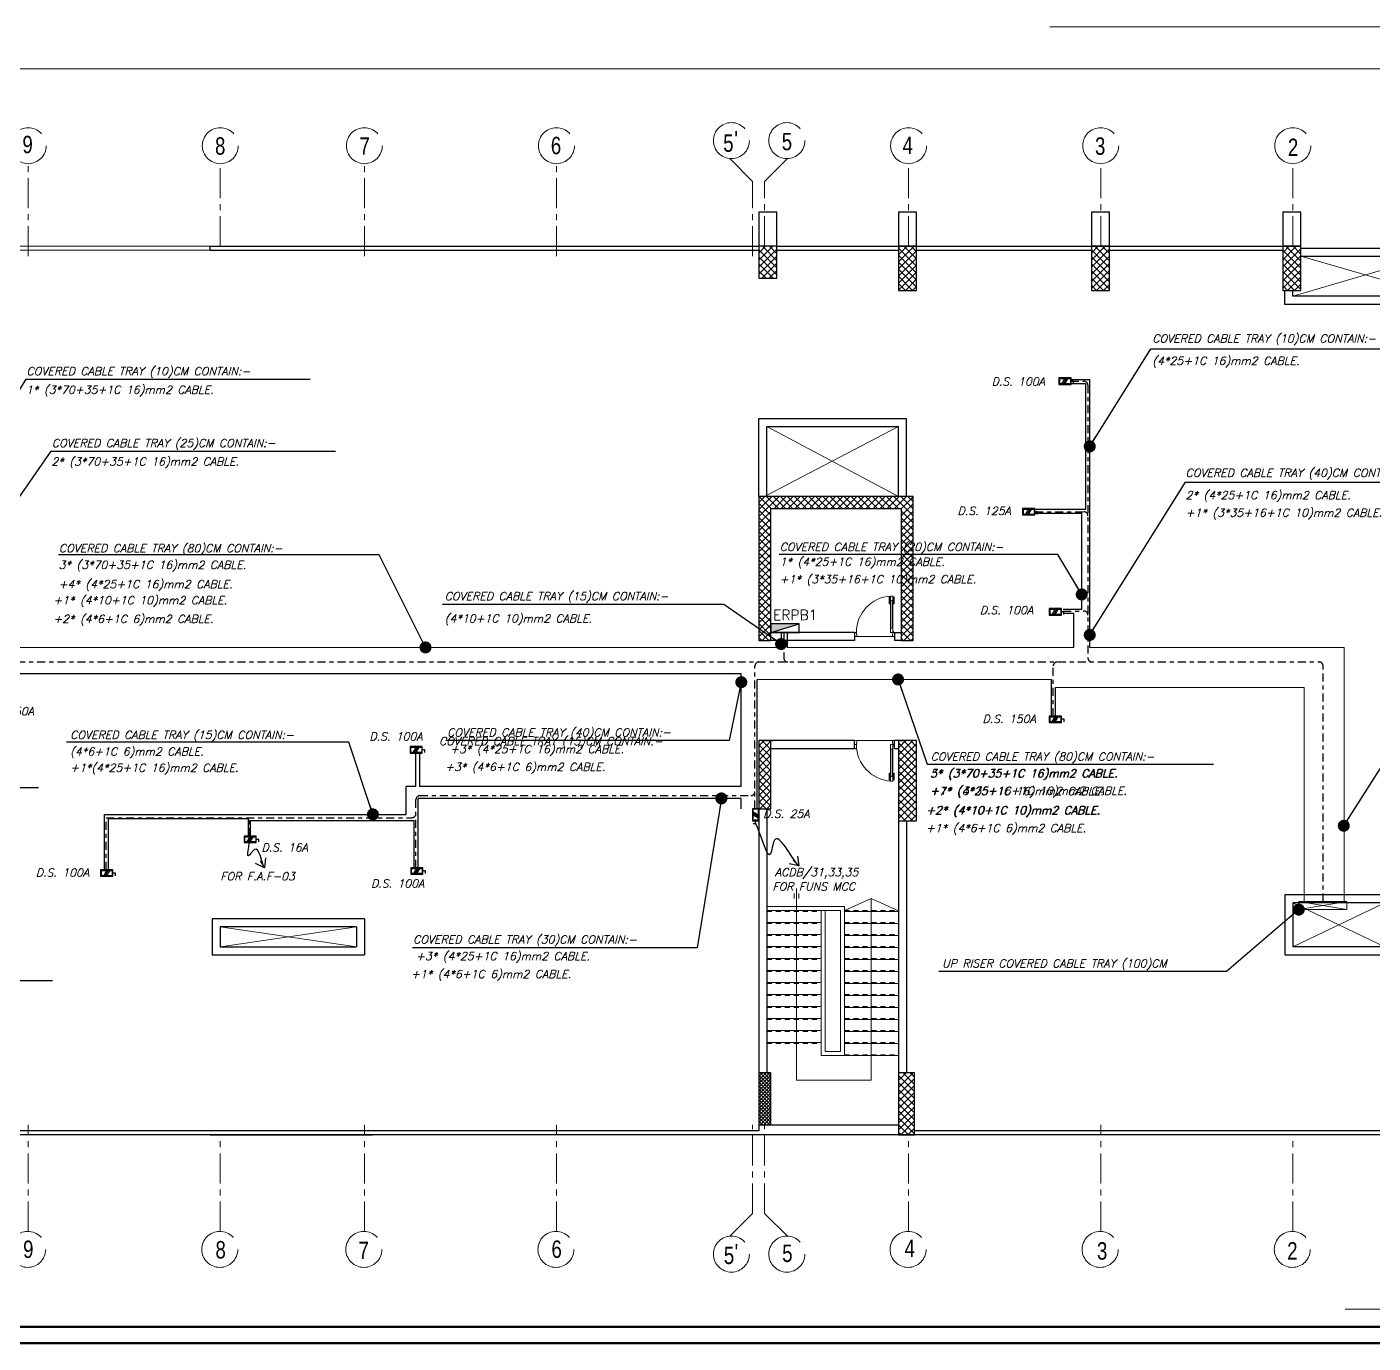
# Model space of a CAD drawing. Extents: x 700 to 801, y 485 to 770.
# Drawn here: x 733.35 to 766.99, y 485 to 517.88 of the extents above; entities that cross this region are included whole.
import ezdxf

# ---------------------------------------------------------------- set-up
doc = ezdxf.new("R2010")
doc.units = 0
doc.header["$MEASUREMENT"] = 0
for name, pattern in [('CENTERX2', [4, 2.5, -0.5, 0.5, -0.5]), ('DASHDOT', [1, 0.5, -0.25, 0, -0.25]), ('DASHED2', [0.375, 0.25, -0.125]), ('HIDDEN2', [0.1875, 0.125, -0.0625])]:
    doc.linetypes.add(name, pattern=pattern)
doc.layers.get('0').update_dxf_attribs({"color": 252, "linetype": 'CONTINUOUS', "lineweight": 30})
for name, color, linetype in [('-CABLE', 6, 'DASHDOT'), ('-ST', 1, 'CONTINUOUS'), ('E-SOCKETS', 6, 'CONTINUOUS'), ('E-WIRING', 3, 'CONTINUOUS'), ('ELE', 2, 'CONTINUOUS'), ('TEXT-ELC', 3, 'CONTINUOUS'), ('WIRING', 4, 'CONTINUOUS')]:
    doc.layers.add(name, color=color, linetype=linetype)
for name, color, linetype, lineweight in [('axis', 252, 'CENTERX2', 5), ('Column', 252, 'CONTINUOUS', 25), ('DOOR', 252, 'CONTINUOUS', 9), ('Elevation', 252, 'CONTINUOUS', 18), ('hatch', 252, 'CONTINUOUS', 9), ('PLAN-ELEV', 252, 'CONTINUOUS', 5), ('PLAN-HAND', 252, 'CONTINUOUS', 5), ('PLAN-STAIR', 252, 'CONTINUOUS', 9), ('PLAN-STAIR-HIDDEN', 252, 'HIDDEN2', 5), ('Plane Note', 60, 'CONTINUOUS', 13), ('txt in circle', 252, 'CONTINUOUS', 13), ('UG-BORDER', 20, 'CONTINUOUS', 80), ('UG-Khartosha', 252, 'CONTINUOUS', 20), ('Wall', 252, 'CONTINUOUS', 30), ('WIRRING', 3, 'CONTINUOUS', 5)]:
    doc.layers.add(name, color=color, linetype=linetype, lineweight=lineweight)
doc.styles.add('ARIAL', font='arial.ttf')
doc.styles.add('E80', font='romanc.shx')
doc.styles.add('ROMANS', font='italic8.shx')
doc.styles.add('SOSA2', font='SOSA.shx', dxfattribs={"width": 0.8})
doc.dimstyles.new('DIM-100-IN', dxfattribs={"dimtxt": 0.22, "dimasz": 0.1, "dimexe": 0.15, "dimexo": 0.15, "dimgap": 0, "dimtad": 0, "dimrnd": 0.05, "dimzin": 1, "dimdsep": 46, "dimtxsty": 'ARIAL', "dimblk": 'DOT', "dimcen": 0.2, "dimclrd": 256, "dimclre": 256, "dimclrt": 23, "dimadec": 0, "dimazin": 0, "dimtfac": 1, "dimtmove": 2, "dimatfit": 2, "dimldrblk": 'OPEN90', "dimfxl": 0.15, "dimfxlon": 1, "dimtolj": 1, "dimtzin": 0, "dimlwe": -1, "dimarcsym": 0})
doc.dimstyles.get("Standard").update_dxf_attribs({"dimtxt": 0.12, "dimasz": 0.05, "dimexe": 0.18, "dimexo": 0.0625, "dimgap": 0.09, "dimtad": 0, "dimtih": 1, "dimtoh": 1, "dimzin": 0, "dimdsep": 46, "dimtxsty": 'Standard', "dimblk": 'DOT', "dimcen": 0.09, "dimadec": 0, "dimazin": 0, "dimtfac": 1, "dimtofl": 0, "dimtmove": 0, "dimatfit": 3, "dimldrblk": 'DOT', "dimfxl": 1, "dimtolj": 1, "dimtzin": 0, "dimarcsym": 0})
pattern_1 = [(45, (816.71311, 82.91881), (-0.088388348, 0.088388348), []), (135, (816.71311, 82.91881), (-0.088388348, -0.088388348), [])]
pattern_2 = [(45, (-539.1396, -537.42501), (-0.088388348, 0.088388348), []), (135, (-539.1396, -537.42501), (-0.088388348, -0.088388348), [])]

# ---------------------------------------------------------------- blocks, each defined once
blk = doc.blocks.new('d3')
at = {"layer": 'DOOR'}
for p, q in [((45.662, -61.505), (45.662, -60.806)), ((45.667, -60.806), (45.667, -61.505)), ((45.714, -60.806), (45.714, -61.505)), ((45.719, -61.505), (45.719, -60.806)), ((45.674, -61.711), (46.563, -61.711))]:
    blk.add_line(p, q, dxfattribs=at)
for points in [[(45.634, -60.895), (45.626, -60.895), (45.626, -60.722), (45.634, -60.722)], [(45.646, -60.74), (45.64, -60.74), (45.64, -60.76), (45.646, -60.76)], [(45.667, -60.8), (45.667, -60.811), (45.714, -60.811), (45.714, -60.8), (45.718, -60.8), (45.718, -60.7), (45.718, -60.7), (45.663, -60.7), (45.663, -60.8)], [(45.735, -60.74), (45.741, -60.74), (45.741, -60.76), (45.735, -60.76)], [(45.747, -60.895), (45.755, -60.895), (45.755, -60.722), (45.747, -60.722)], [(45.667, -61.511), (45.667, -61.5), (45.714, -61.5), (45.714, -61.511), (45.718, -61.511), (45.718, -61.611), (45.718, -61.611), (45.663, -61.611), (45.663, -61.511)], [(45.618, -61.711), (45.618, -61.611), (45.663, -61.611), (45.663, -61.649), (45.674, -61.649), (45.674, -61.711)], [(46.618, -61.711), (46.618, -61.611), (46.574, -61.611), (46.574, -61.649), (46.563, -61.649), (46.563, -61.711)]]:
    blk.add_lwpolyline(points, close=True, dxfattribs=at)
for points in [[(45.634, -60.74, -1), (45.64, -60.74), (45.64, -60.74), (45.64, -60.76), (45.64, -60.76, -1), (45.634, -60.76), (45.634, -60.76)], [(45.667, -60.81), (45.667, -60.81, -1), (45.667, -60.801)], [(45.714, -60.81), (45.714, -60.81, 1), (45.714, -60.801)], [(45.747, -60.74, 1), (45.741, -60.74), (45.741, -60.74), (45.741, -60.76), (45.741, -60.76, 1), (45.747, -60.76), (45.747, -60.76)], [(45.667, -61.5), (45.667, -61.5, 1), (45.667, -61.51)], [(45.714, -61.5), (45.714, -61.5, -1), (45.714, -61.51)]]:
    blk.add_lwpolyline(points, format="xyb", close=True, dxfattribs=at)
for points in [[(45.652, -60.767), (45.646, -60.767), (45.646, -60.733), (45.652, -60.733)], [(45.663, -60.778), (45.652, -60.778), (45.652, -60.722), (45.663, -60.722)], [(45.718, -60.778), (45.729, -60.778), (45.729, -60.722), (45.718, -60.722)], [(45.729, -60.767), (45.735, -60.767), (45.735, -60.733), (45.729, -60.733)]]:
    blk.add_lwpolyline(points, dxfattribs=at)
blk.add_circle((45.652, -61.6), 0.0111, dxfattribs=at)
blk.add_arc((45.661, -61.611), 0.913, 360, 86.3977, dxfattribs=at)
blk = doc.blocks.new('Roof Plan')
at = {"layer": 'hatch'}
h = blk.add_hatch(dxfattribs=at)
h.set_pattern_fill('ANSI37', color=0, style=0)
h.set_pattern_definition(pattern_2)
h.paths.add_polyline_path([(-16.94, -0.55), (-16.49, -0.55), (-16.49, 0.25), (-16.94, 0.25)])
h = blk.add_hatch(dxfattribs=at)
h.set_pattern_fill('ANSI37', color=0, style=0)
h.set_pattern_definition(pattern_2)
h.paths.add_polyline_path([(-13.45, -0.85), (-13, -0.85), (-13, 0.25), (-13.45, 0.25)])
h = blk.add_hatch(dxfattribs=at)
h.set_pattern_fill('ANSI37', color=0, style=0)
h.set_pattern_definition(pattern_2)
h.paths.add_polyline_path([(-8.633, -0.85), (-8.183, -0.85), (-8.183, 0.25), (-8.633, 0.25)])
h = blk.add_hatch(dxfattribs=at)
h.set_pattern_fill('ANSI37', color=0, style=0)
h.set_pattern_definition(pattern_2)
h.paths.add_polyline_path([(-3.85, -0.85), (-3.4, -0.85), (-3.4, 0.25), (-3.85, 0.25)])
h = blk.add_hatch(dxfattribs=at)
h.set_pattern_fill('ANSI37', color=0, style=0)
h.set_pattern_definition([(45, (937.69108, 81.81881), (-0.088388348, 0.088388348), []), (135, (937.69108, 81.81881), (-0.088388348, -0.088388348), [])])
h.paths.add_polyline_path([(-16.94, -9.6), (-16.64, -9.6), (-16.64, -6.3), (-13.39, -6.3), (-13.39, -9.599), (-13.09, -9.599), (-13.09, -6), (-16.94, -6)])
h = blk.add_hatch(dxfattribs=at)
h.set_pattern_fill('ANSI37', color=0, style=0)
h.set_pattern_definition(pattern_1)
h.paths.add_polyline_path([(-16.94, -13.8), (-16.64, -13.8), (-16.64, -12.1), (-16.94, -12.1)])
h = blk.add_hatch(dxfattribs=at)
h.set_pattern_fill('ANSI37', color=0, style=0)
h.set_pattern_definition(pattern_1)
h.paths.add_polyline_path([(-13.45, -14.1), (-13, -14.1), (-13, -12.1), (-13.45, -12.1)])
h = blk.add_hatch(dxfattribs=at)
h.set_pattern_fill('ANSI37', color=0, scale=0.5, style=0)
h.set_pattern_definition([(45, (-74.28266, -452.442076), (-0.044194174, 0.044194174), []), (135, (-74.28266, -452.442076), (-0.044194174, -0.044194174), [])])
h.paths.add_polyline_path([(-16.94, -21.7), (-16.64, -21.7), (-16.64, -20.4), (-16.94, -20.4)])
h = blk.add_hatch(dxfattribs=at)
h.set_pattern_fill('ANSI37', color=0, style=0)
h.set_pattern_definition(pattern_1)
h.paths.add_polyline_path([(-13.45, -21.95), (-13.05, -21.95), (-13.05, -20.4), (-13.45, -20.4)])
at = {"layer": 'axis', "color": 0, "ltscale": 2}
for p, q in [((-17.1, 1.873), (-17.671, 2.44)), ((-16.8, 1.873), (-16.229, 2.44)), ((-17.1, -23.911), (-17.671, -24.479)), ((-16.8, -23.911), (-16.229, -24.479))]:
    blk.add_line(p, q, dxfattribs=at)
at = {"layer": 'axis', "color": 0, "ltscale": 0.3}
for p, q in [((-35.2, 0), (-35.2, 2.314)), ((-30.4, 0.25), (-30.4, 2.314)), ((-26.8, 0), (-26.8, 2.314)), ((-22, 0), (-22, 2.314)), ((-13.2, 0.25), (-13.2, 2.314)), ((-8.4, 0.25), (-8.4, 2.314)), ((-3.6, 0.25), (-3.6, 2.314)), ((-17.1, 0), (-17.1, 1.873)), ((-16.8, 0.25), (-16.8, 1.873)), ((-35.2, -24.361), (-35.2, -21.7)), ((-26.8, -24.361), (-26.8, -21.7)), ((-22, -24.361), (-22, -21.7)), ((-17.1, -23.911), (-17.1, -21.7)), ((-16.8, -23.911), (-16.8, -21.7)), ((-8.4, -24.361), (-8.4, -21.7)), ((-30.4, -24.361), (-30.4, -21.95)), ((-13.2, -24.361), (-13.2, -21.95)), ((-3.6, -24.361), (-3.6, -21.95))]:
    blk.add_line(p, q, dxfattribs=at)
at = {"layer": 'axis', "color": 0}
for centre in [(-35.2, 2.764), (-30.4, 2.764), (-26.8, 2.764), (-22, 2.764), (-17.628, 2.89), (-16.243, 2.89), (-13.2, 2.764), (-8.4, 2.764), (-3.6, 2.764), (-35.213, -24.811), (-30.413, -24.811), (-26.813, -24.811), (-22.013, -24.811), (-17.628, -24.928), (-16.243, -24.928), (-13.213, -24.811), (-8.413, -24.811), (-3.613, -24.811)]:
    blk.add_circle(centre, 0.45, dxfattribs=at)
at = {"layer": 'Column', "color": 0}
for points in [[(-16.94, -0.55), (-16.49, -0.55), (-16.49, 0.25), (-16.94, 0.25)], [(-13.45, -0.85), (-13, -0.85), (-13, 0.25), (-13.45, 0.25)], [(-8.633, -0.85), (-8.183, -0.85), (-8.183, 0.25), (-8.633, 0.25)], [(-3.85, -0.85), (-3.4, -0.85), (-3.4, 0.25), (-3.85, 0.25)], [(-16.94, -13.8), (-16.64, -13.8), (-16.64, -12.1), (-16.94, -12.1)], [(-13.45, -14.1), (-13, -14.1), (-13, -12.1), (-13.45, -12.1)], [(-16.94, -21.7), (-16.64, -21.7), (-16.64, -20.4), (-16.94, -20.4)], [(-13.45, -21.95), (-13.05, -21.95), (-13.05, -20.4), (-13.45, -20.4)]]:
    blk.add_lwpolyline(points, close=True, dxfattribs=at)
blk.add_lwpolyline([(-16.94, -9.6), (-16.64, -9.6), (-16.64, -6.3), (-13.39, -6.3), (-13.39, -9.599), (-13.09, -9.599), (-13.09, -6), (-16.94, -6), (-16.94, -9.6)], dxfattribs=at)
at = {"layer": 'Elevation', "color": 0}
for p, q in [((-39.85, 0.25), (-30.65, 0.25)), ((-30.65, 0.15), (-39.85, 0.15))]:
    blk.add_line(p, q, dxfattribs=at)
at = {"layer": 'hatch', "color": 0}
for p, q in [((-3.6, -0.999), (-0.2, 0)), ((0.05, -1), (-3.4, 0)), ((-16.8, -6), (-13.45, -4.25)), ((-16.74, -4.25), (-13.45, -6)), ((-3.6, -16.15), (-1.3, -17.25)), ((-3.6, -17.25), (-1.3, -16.15)), ((-30.4, -16.75), (-27, -17.25)), ((-30.397, -17.25), (-27, -16.75))]:
    blk.add_line(p, q, dxfattribs=at)
at = {"layer": 'PLAN-ELEV', "color": 0}
for p, q in [((-16.003, -20.586), (-16.003, -15.793)), ((-16.058, -15.917, 0.05), (-16.058, -16.047, 0.05)), ((-15.944, -15.917, 0.05), (-15.944, -16.047, 0.05)), ((-14.136, -16.043, 0.05), (-14.8, -16.346, 0.05)), ((-14.136, -16.043, 0.05), (-13.473, -16.346, 0.05)), ((-14.136, -16.043, 0.05), (-14.136, -20.586, 0.05)), ((-14.136, -20.586, 0.05), (-16.003, -20.586, 0.05))]:
    blk.add_line(p, q, dxfattribs=at)
at = {"layer": 'PLAN-HAND', "color": 0}
for p, q in [((-14.8, -16.246), (-16.74, -16.246)), ((-16.74, -16.346), (-14.9, -16.346)), ((-16.74, -16.346, 0.003), (-15.389, -16.346, -0.05)), ((-15.389, -19.966, -0.05), (-15.389, -16.346, -0.05)), ((-15.289, -19.866, -0.05), (-15.289, -16.346, -0.05)), ((-14.9, -18.563, 0.05), (-14.9, -16.346, 0.05)), ((-14.8, -19.966, 0.05), (-14.8, -16.246, 0.05)), ((-14.9, -19.866, 0.05), (-14.9, -18.563, 0.05)), ((-14.8, -19.966, 0.01), (-15.389, -19.966, -0.05)), ((-14.9, -19.866, 0.017), (-15.289, -19.866, -0.05))]:
    blk.add_line(p, q, dxfattribs=at)
at = {"layer": 'PLAN-STAIR', "color": 0}
for p, q in [((-14.8, -16.366, 0.05), (-13.45, -16.366, 0.05)), ((-16.74, -16.646, 0.003), (-15.389, -16.646, -0.05)), ((-14.8, -16.666, 0.05), (-13.45, -16.666, 0.05)), ((-16.74, -16.946, 0.003), (-15.389, -16.946, -0.05)), ((-14.8, -16.966, 0.05), (-13.45, -16.966, 0.05)), ((-16.74, -17.246, 0.003), (-15.389, -17.246, -0.05)), ((-14.8, -17.266, 0.05), (-13.45, -17.266, 0.05)), ((-16.74, -17.546, 0.003), (-15.389, -17.546, -0.05)), ((-14.8, -17.566, 0.05), (-13.45, -17.566, 0.05)), ((-16.74, -17.846, 0.003), (-15.389, -17.846, -0.05)), ((-16.74, -18.146, 0.003), (-15.389, -18.146, -0.05)), ((-14.8, -17.866, 0.05), (-13.45, -17.866, 0.05)), ((-16.74, -18.446, 0.003), (-15.389, -18.446, -0.05)), ((-14.8, -18.166, 0.05), (-13.45, -18.166, 0.05)), ((-14.8, -18.466, 0.05), (-13.45, -18.466, 0.05)), ((-16.74, -18.746, 0.003), (-15.389, -18.746, -0.05)), ((-14.8, -18.766, 0.05), (-13.45, -18.766, 0.05)), ((-16.74, -19.046, 0.003), (-15.389, -19.046, -0.05)), ((-14.8, -19.066, 0.05), (-13.45, -19.066, 0.05)), ((-16.74, -19.346, 0.003), (-15.389, -19.346, -0.05)), ((-14.8, -19.366, 0.05), (-13.45, -19.366, 0.05)), ((-16.74, -19.646, 0.003), (-15.389, -19.646, -0.05)), ((-14.8, -19.666, 0.05), (-13.45, -19.666, 0.05)), ((-14.8, -19.966, 0.05), (-13.45, -19.966, 0.05))]:
    blk.add_line(p, q, dxfattribs=at)
at = {"layer": 'PLAN-STAIR-HIDDEN', "color": 0}
for p, q in [((-16.74, -16.366, 0.004), (-15.389, -16.366, -0.05)), ((-14.8, -16.346, 0.05), (-13.45, -16.346, 0.05)), ((-16.74, -16.666, 0.004), (-15.389, -16.666, -0.05)), ((-14.8, -16.646, 0.05), (-13.45, -16.646, 0.05)), ((-16.74, -16.966, 0.004), (-15.389, -16.966, -0.05)), ((-14.8, -16.946, 0.05), (-13.45, -16.946, 0.05)), ((-16.74, -17.266, 0.004), (-15.389, -17.266, -0.05)), ((-14.8, -17.246, 0.05), (-13.45, -17.246, 0.05)), ((-16.74, -17.566, 0.004), (-15.389, -17.566, -0.05)), ((-14.8, -17.546, 0.05), (-13.45, -17.546, 0.05)), ((-16.74, -17.866, 0.004), (-15.389, -17.866, -0.05)), ((-14.8, -17.846, 0.05), (-13.45, -17.846, 0.05)), ((-14.8, -18.146, 0.05), (-13.45, -18.146, 0.05)), ((-16.74, -18.166, 0.004), (-15.389, -18.166, -0.05)), ((-16.74, -18.466, 0.004), (-15.389, -18.466, -0.05)), ((-14.8, -18.446, 0.05), (-13.45, -18.446, 0.05)), ((-16.74, -18.766, 0.004), (-15.389, -18.766, -0.05)), ((-14.8, -18.746, 0.05), (-13.45, -18.746, 0.05)), ((-16.74, -19.066, 0.004), (-15.389, -19.066, -0.05)), ((-14.8, -19.046, 0.05), (-13.45, -19.046, 0.05)), ((-16.74, -19.366, 0.004), (-15.389, -19.366, -0.05)), ((-14.8, -19.346, 0.05), (-13.45, -19.346, 0.05)), ((-16.74, -19.666, 0.004), (-15.389, -19.666, -0.05)), ((-14.8, -19.646, 0.05), (-13.45, -19.646, 0.05)), ((-14.8, -19.946, 0.05), (-13.45, -19.946, 0.05))]:
    blk.add_line(p, q, dxfattribs=at)
at = {"layer": 'Wall', "color": 0}
for p, q in [((-30.65, 0.25), (-16.94, 0.25)), ((-30.65, 0.15), (-30.65, 0.25)), ((-30.65, 0.15), (-16.94, 0.15)), ((-16.49, 0.25), (-13.45, 0.25)), ((-16.49, 0.15), (-13.45, 0.15)), ((-13, 0.25), (-8.633, 0.25)), ((-13, 0.15), (-8.633, 0.15)), ((-8.183, 0.25), (-3.85, 0.25)), ((-8.183, 0.15), (-3.85, 0.15)), ((-3.4, 0.2), (-0.2, 0.2)), ((-3.4, 0), (-0.2, 0)), ((-3.6, -0.999), (-3.6, -0.85)), ((0.05, -1), (-3.6, -0.999)), ((-2.3, -1.2), (-3.8, -1.2)), ((0.15, -1.2), (-3.6, -1.2)), ((-16.94, -4.05), (-13.25, -4.05)), ((-16.74, -4.25), (-13.45, -4.25)), ((-14.55, -9.399), (-16.64, -9.399)), ((-14.55, -9.399), (-14.55, -9.599)), ((-13.55, -9.399), (-13.55, -9.599)), ((-13.55, -9.399), (-13.39, -9.399)), ((-14.55, -9.599), (-16.64, -9.599)), ((-13.39, -9.599), (-13.55, -9.599)), ((-16.59, -12.1), (-16.79, -12.1)), ((-16.79, -12.1, 0.1), (-16.59, -12.1, 0.1)), ((-14.55, -12.1), (-16.59, -12.1, 0.1)), ((-14.55, -12.3), (-14.55, -12.1)), ((-14.55, -12.3), (-14.55, -12.1)), ((-13.45, -12.1), (-13.55, -12.1)), ((-13.55, -12.3), (-13.55, -12.1)), ((-13.45, -12.1), (-13.25, -12.1)), ((-13.25, -12.1, 0.1), (-13.45, -12.1, 0.1)), ((-16.64, -12.3), (-14.494, -12.3)), ((-13.55, -12.3), (-13.45, -12.3)), ((-16.94, -13.8), (-16.94, -20.4)), ((-16.74, -13.8), (-16.74, -20.4)), ((-1.3, -16.15), (-3.6, -16.15)), ((-30.4, -17.25), (-27, -17.25)), ((-1.3, -17.25), (-3.6, -17.25)), ((-16.94, -21.85, 0.1), (-57.05, -21.85, 0.1)), ((-16.94, -21.7), (-16.94, -21.85, 0.1)), ((-16.64, -21.7), (-13.44, -21.7)), ((0.15, -21.85, 0.1), (-13.05, -21.85, 0.1)), ((0.25, -21.95, 0.1), (-57.15, -21.95, 0.1)), ((-30.65, -21.95), (-26.6, -21.95)), ((-13.45, -21.95), (-16.84, -21.95))]:
    blk.add_line(p, q, dxfattribs=at)
at = {"layer": 'Wall', "color": 0, "linetype": 'Continuous'}
blk.add_lwpolyline([(-16.49, 0.25), (-16.49, 0.25), (-16.49, 1.1), (-16.94, 1.1), (-16.94, 0.25)], dxfattribs=at)
for points in [[(-13.45, 0.25), (-13, 0.25), (-13, 1.1), (-13.45, 1.1)], [(-8.633, 0.25), (-8.183, 0.25), (-8.183, 1.1), (-8.633, 1.1)], [(-3.85, 0.25), (-3.4, 0.25), (-3.4, 1.1), (-3.85, 1.1)]]:
    blk.add_lwpolyline(points, close=True, dxfattribs=at)
at = {"layer": 'Wall', "color": 0}
for points in [[(-3.8, -1.2), (-3.8, -0.85)], [(-16.94, -6), (-16.94, -4.05)], [(-16.74, -5.968), (-16.74, -4.25)], [(-13.45, -6), (-13.45, -4.25)], [(-13.25, -6), (-13.25, -4.05)], [(-3.8, -17.45), (-1.1, -17.45), (-1.1, -15.95), (-3.8, -15.95), (-3.8, -17.45)], [(-3.6, -16.15), (-3.6, -17.25)], [(-26.8, -16.55), (-30.6, -16.55), (-30.6, -17.45), (-26.8, -17.45)], [(-30.4, -16.75), (-30.4, -17.25)], [(-27, -16.75), (-27, -16.75), (-30.4, -16.75)], [(-27, -16.75), (-27, -17.25)], [(-26.8, -16.55), (-26.8, -17.45)]]:
    blk.add_lwpolyline(points, dxfattribs=at)
at = {"layer": 'Wall', "color": 0, "elevation": 0.1}
for points in [[(-13.45, -14.1), (-13.45, -20.4)], [(-13.25, -14.1), (-13.25, -20.4)]]:
    blk.add_lwpolyline(points, dxfattribs=at)
at = {"layer": 'Plane Note', "color": 0, "xscale": -1}
blk.add_blockref('d3', (32.068, 52.212), dxfattribs=at)
at = {"layer": 'Plane Note', "color": 0, "rotation": 180}
blk.add_blockref('d3', (32.068, -73.811), dxfattribs=at)
at = {"layer": 'txt in circle', "color": 0, "ltscale": 0.01, "attachment_point": 5, "style": 'SOSA2'}
for s, insert, char_height in [('5', (-17.704, 2.826), 0.435), ("{\\fArial|b0|i0|c0|p34;'}", (-17.51, 2.916), 0.43546), ('5', (-16.241, 2.864), 0.435), ('9', (-35.215, 2.791), 0.435), ('8', (-30.402, 2.753), 0.435), ('7', (-26.791, 2.755), 0.435), ('6', (-22.011, 2.764), 0.435), ('4', (-13.221, 2.775), 0.435), ('3', (-8.413, 2.75), 0.435), ('2', (-3.593, 2.723), 0.435), ('9', (-35.198, -24.811), 0.435), ('8', (-30.391, -24.823), 0.435), ('7', (-26.817, -24.835), 0.435), ('6', (-21.995, -24.809), 0.435), ('5', (-17.688, -24.963), 0.435), ("{\\fArial|b0|i0|c0|p34;'}", (-17.504, -24.892), 0.43546), ('5', (-16.229, -24.911), 0.435), ('4', (-13.172, -24.785), 0.435), ('3', (-8.363, -24.852), 0.435), ('2', (-3.61, -24.847), 0.435)]:
    blk.add_mtext(s, dxfattribs=dict(at, insert=insert, char_height=char_height))
blk = doc.blocks.new('0PB')
at = {"layer": 'ELE'}
blk.add_hatch(color=256, dxfattribs=at).paths.add_polyline_path([(0.3, -0.075), (0.3, 0.108), (-0.3, -0.075)])
at = {"layer": 'ELE', "color": 5}
blk.add_line((0.3, 0.108), (-0.3, -0.075), dxfattribs=at)
at = {"layer": 'ELE', "color": 1}
blk.add_lwpolyline([(0.3, 0.108), (-0.3, 0.108), (-0.3, -0.075), (0.3, -0.075)], close=True, dxfattribs=at)
blk = doc.blocks.new('_Dot')
at = {"color": 0, "linetype": 'ByBlock', "lineweight": -2}
blk.add_line((-0.5, 0), (-1, 0), dxfattribs=at)
at = {"color": 0, "linetype": 'ByBlock', "const_width": 0.5}
blk.add_lwpolyline([(-0.25, 0, 1), (0.25, 0, 1)], format="xyb", close=True, dxfattribs=at)
blk = doc.blocks.new('LBS')
at = {"layer": 'E-SOCKETS', "color": 6}
for p, q in [((-0.433, 0.294), (-0.433, 0.164)), ((-0.433, 0.164), (-0.274, 0.164)), ((-0.274, 0.033), (-0.274, 0.294)), ((-0.274, 0.294), (0.279, 0.294)), ((0.279, 0.033), (-0.274, 0.033)), ((0.279, 0.033), (0.279, 0.294))]:
    blk.add_line(p, q, dxfattribs=at)
at = {"layer": 'E-SOCKETS', "color": 3}
for p, q in [((0.003, 0.294), (-0.148, 0.033)), ((0.078, 0.294), (-0.073, 0.033)), ((0.153, 0.294), (0.003, 0.033))]:
    blk.add_line(p, q, dxfattribs=at)
at = {"layer": 'E-SOCKETS', "color": 7}
blk.add_lwpolyline([(0.305, 0.323), (-0.305, 0.323), (-0.305, 0), (0.305, 0)], close=True, dxfattribs=at)

msp = doc.modelspace()

# ---------------------------------------------------------------- linework, layer by layer
at = {"layer": '-CABLE', "ltscale": 0.4}
for p, q in [((759.436, 509.033), (759.765, 509.033)), ((759.865, 508.933), (759.865, 502.119)), ((758.546, 505.772, -0.05), (759.765, 505.772, -0.004)), ((759.244, 503.29, -0.061), (759.766, 503.29, -0.01)), ((752.266, 502.753), (752.266, 502.119)), ((732.112, 502.019), (765.642, 502.019)), ((751.545, 498.353), (751.545, 501.919)), ((758.998, 500.668, -0.022), (758.998, 501.919, -0.002)), ((765.742, 496.031), (765.742, 501.919)), ((743.074, 496.878, -0.046), (743.074, 498.578, -0.003)), ((743.174, 498.678), (751.444, 498.678)), ((735.333, 498.128, -0.012), (742.974, 498.128, -0.012)), ((735.333, 496.826, -0.196), (735.333, 498.128, -0.012)), ((738.907, 497.668, -0.1), (738.907, 498.128, -0.1))]:
    msp.add_line(p, q, dxfattribs=at)
for centre, start, end in [((759.765, 508.933), 0, 90), ((759.765, 505.672, -0.004), 0, 90), ((759.766, 503.19, -0.01), 0, 90), ((751.645, 501.919), 90, 180), ((752.366, 502.119), 180, 270), ((759.098, 501.919, -0.002), 90, 180), ((759.965, 502.119), 180, 270), ((765.642, 501.919), 0, 90), ((751.444, 498.778), 270, 0), ((742.974, 498.228, -0.012), 270, 0)]:
    msp.add_arc(centre, 0.1, start, end, dxfattribs=at)
at = {"layer": '-CABLE', "ltscale": 0.4, "extrusion": (0, -0.02559, 0.999673)}
msp.add_arc((743.174, 498.415, -12.761), 0.1, 90, 180, dxfattribs=at)
at = {"color": 3}
for p, q in [((759.436, 509.075), (759.91, 509.075)), ((759.436, 508.975), (759.81, 508.975)), ((759.81, 505.832, -0.001), (759.81, 508.975, -0.001)), ((759.91, 502.381, -0.001), (759.91, 509.075, -0.001)), ((758.546, 505.832, -0.1), (759.81, 505.832, -0.051)), ((758.546, 505.732, -0.1), (759.71, 505.732, -0.101)), ((759.71, 503.337, -0.001), (759.71, 505.732, -0.001)), ((759.244, 503.337, -0.111), (759.71, 503.337, -0.001)), ((759.244, 503.237, -0.111), (759.51, 503.237, -0.045)), ((759.51, 502.381, -0.001), (759.51, 503.237, -0.001)), ((752.197, 502.754), (752.197, 502.381)), ((752.347, 502.754), (752.347, 502.381)), ((731.918, 501.731, -0.006), (751.202, 501.731, -0.006)), ((751.202, 498.909, -0.001), (751.202, 501.731, -0.006)), ((751.602, 498.353), (751.602, 501.581)), ((758.951, 500.668, -0.022), (758.951, 501.581)), ((759.051, 500.668, -0.022), (759.051, 501.381, -0.005)), ((743.063, 499.744, -0.022), (743.063, 498.909, -0.022)), ((743.163, 499.744, -0.022), (743.163, 498.909, -0.022)), ((742.83, 498.21, -0.039), (742.83, 498.909, -0.035)), ((743.063, 498.909, 0), (742.83, 498.909, 0)), ((751.202, 498.909, 0), (743.163, 498.909, 0)), ((751.202, 498.609, 0), (743.13, 498.609, 0)), ((743.13, 496.878, -0.046), (743.13, 498.609, -0.034)), ((751.202, 498.353), (751.202, 498.609, 0)), ((735.293, 498.209, 0.012), (742.83, 498.21, -0.066)), ((735.293, 496.826, -0.196), (735.293, 498.209, -0.196)), ((735.393, 498.109, 0.011), (738.882, 498.11, -0.025)), ((735.393, 496.826, -0.196), (735.393, 498.109, -0.196)), ((738.882, 498.11, -0.125), (738.882, 497.668, -0.1)), ((738.932, 498.06, -0.1), (738.932, 497.668, -0.1)), ((738.932, 498.06, -0.026), (743.03, 498.06, -0.068)), ((743.03, 496.878, -0.046), (743.03, 498.06, -0.042))]:
    msp.add_line(p, q, dxfattribs=at)
at = {"layer": 'UG-BORDER', "color": 14, "lineweight": 20}
msp.add_line((779.389, 516.837), (700.377, 516.837), dxfattribs=at)
at = {"layer": 'UG-BORDER'}
for p, q in [((700.377, 485.406), (795.568, 485.406)), ((699.972, 485.002), (795.972, 485.002))]:
    msp.add_line(p, q, dxfattribs=at)
at = {"layer": 'UG-Khartosha'}
for p, q in [((773.655, 517.884), (758.909, 517.884)), ((772.965, 517.884), (765.355, 517.884)), ((772.171, 485.847), (766.296, 485.847))]:
    msp.add_line(p, q, dxfattribs=at)
at = {"layer": 'WIRRING', "linetype": 'Continuous'}
for p, q in [((752.197, 502.381, -0.005), (732.696, 502.381, -0.006)), ((759.51, 502.381, -0.001), (752.347, 502.381)), ((766.266, 502.381, 0), (759.91, 502.381, -0.001)), ((766.266, 496.031), (766.266, 502.381)), ((742.98, 501.731, -0.005), (731.918, 501.731, -0.006)), ((758.951, 501.581), (751.602, 501.581)), ((765.266, 501.381, -0.001), (759.051, 501.381, -0.005)), ((765.266, 496.315), (765.266, 501.381)), ((765.266, 496.009), (765.266, 496.315)), ((765.135, 496.031), (766.335, 496.031)), ((765.135, 496.031), (765.135, 495.831)), ((766.335, 496.031), (765.135, 495.831)), ((766.335, 495.831), (765.135, 496.031)), ((765.135, 495.831), (766.335, 495.831)), ((766.335, 496.031), (766.335, 495.831))]:
    msp.add_line(p, q, dxfattribs=at)

# ---------------------------------------------------------------- block references
at = {"layer": 'axis', "color": 252}
msp.add_blockref('Roof Plan', (768.584, 512.153), dxfattribs=at)
at = {"layer": 'E-WIRING', "xscale": 1.176042218903489, "yscale": 1.176042218903489, "zscale": 1.176042218903489, "rotation": 180}
msp.add_blockref('0PB', (752.297, 502.881), dxfattribs=at)
at = {"layer": 'WIRRING', "color": 7, "xscale": 0.5, "yscale": 0.5, "zscale": 0.5}
for p, rotation in [((759.29, 509.114, -0.1), 180), ((758.383, 505.853, -0.15), 180), ((759.05, 503.352, -0.161), 180), ((759.051, 500.668, -0.122), 180), ((743.08, 499.905, -0.022), 180), ((751.644, 498.2, -0.1), 89.99999999999999), ((738.932, 497.668, -0.1), 180), ((743.094, 496.878, -0.146), 180), ((735.347, 496.826, -0.196), 180)]:
    msp.add_blockref('LBS', p, dxfattribs=dict(at, rotation=rotation))

# ---------------------------------------------------------------- texts
at = {"layer": 'TEXT-ELC', "color": 0, "linetype": 'DASHED2', "style": 'ROMANS'}
for s, p in [('COVERED CABLE TRAY (10)CM CONTAIN:-', (761.475, 509.999)), ('(4*25+1C 16)mm2 CABLE.', (761.475, 509.443)), ('COVERED CABLE TRAY (10)CM CONTAIN:-', (733.343, 509.183)), ('1* (3*70+35+1C 16)mm2 CABLE.', (733.331, 508.72, 0)), ('D.S. 100A', (757.459, 508.924)), ('COVERED CABLE TRAY (25)CM CONTAIN:-', (733.976, 507.387)), ('2* (3*70+35+1C 16)mm2 CABLE.', (733.964, 506.924, 0)), ('COVERED CABLE TRAY (40)CM CONTAIN:-', (762.306, 506.643)), ('2* (4*25+1C 16)mm2 CABLE.', (762.306, 506.086)), ('D.S. 125A', (756.608, 505.692)), ('+1* (3*35+16+1C 10)mm2 CABLE.', (762.306, 505.648)), ('COVERED CABLE TRAY (80)CM CONTAIN:-', (734.153, 504.759)), ('COVERED CABLE TRAY (20)CM CONTAIN:-', (752.164, 504.792, 0.001)), ('3* (3*70+35+1C 16)mm2 CABLE.', (734.144, 504.345, 0)), ('1* (4*25+1C 16)mm2 CABLE.', (752.162, 504.422)), ('+4* (4*25+1C 16)mm2 CABLE.', (734.144, 503.862, 0)), ('+1* (3*35+16+1C 10)mm2 CABLE.', (752.162, 503.984)), ('+1* (4*10+1C 10)mm2 CABLE.', (734.01, 503.459, 0)), ('COVERED CABLE TRAY (15)CM CONTAIN:-', (743.793, 503.562)), ('+2* (4*6+1C 6)mm2 CABLE.', (734.01, 502.992, 0)), ('(4*10+1C 10)mm2 CABLE.', (743.793, 503.005)), ('D.S. 100A', (757.165, 503.215)), ('D.S. 150A', (732.198, 500.686)), ('D.S. 150A', (757.231, 500.494)), ('COVERED CABLE TRAY (15)CM CONTAIN:-', (734.435, 500.096, 0.029)), ('D.S. 100A', (741.91, 500.058)), ('COVERED CABLE TRAY (40)CM CONTAIN:-', (743.855, 500.158, -0.083)), ('(4*6+1C 6)mm2 CABLE.', (734.433, 499.68, 0.029)), ('COVERED CABLE TRAY (15)CM CONTAIN:-', (743.65, 499.94)), ('+3* (4*25+1C 16)mm2 CABLE.', (743.926, 499.742, -0.083)), (' +3* (4*6+1C 6)mm2 CABLE.', (743.665, 499.295, -0.083)), ('COVERED CABLE TRAY (80)CM CONTAIN:-', (755.937, 499.553)), ('+1*(4*25+1C 16)mm2 CABLE.', (734.433, 499.276, 0.029)), ('3* (3*70+35+1C 16)mm2 CABLE.', (755.913, 499.13, 0)), ('5* (3*70+35+1C 16)mm2 CABLE.', (755.928, 499.138, 0)), ('+7* (4*25+1C 16)mm2 CABLE.', (755.913, 498.693, 0)), ('+1* (3*35+16+1C 10)mm2 CABLE.', (755.928, 498.701, 0)), ('D.S. 25A', (751.751, 498.125, -0.1)), ('+2* (4*10+1C 10)mm2 CABLE.', (755.817, 498.21, 0)), ('+2* (4*10+1C 10)mm2 CABLE.', (755.832, 498.217, 0)), ('+1* (4*6+1C 6)mm2 CABLE.', (755.817, 497.768, 0)), ('D.S. 16A', (739.214, 497.283)), ('D.S. 100A', (733.575, 496.655)), ('ACDB/31,33,35', (752.044, 496.666, -0.1)), ('FOR F.A.F-03', (738.187, 496.563, -0.1)), ('D.S. 100A', (741.951, 496.383)), ('FOR FUNS MCC', (751.983, 496.307, -0.1)), ('COVERED CABLE TRAY (30)CM CONTAIN:-', (743.003, 494.985, -0.083)), ('+3* (4*25+1C 16)mm2 CABLE.', (743.075, 494.569, -0.083)), ('UP RISER COVERED CABLE TRAY (100)CM ', (756.221, 494.387)), (' +1* (4*6+1C 6)mm2 CABLE.', (742.813, 494.122, -0.083))]:
    msp.add_text(s, height=0.2, dxfattribs=at).set_placement(p)
at = {"layer": 'WIRING', "color": 7, "extrusion": (5.9614e-05, -0.021173, 0.999776), "style": 'E80'}
msp.add_text('ERPB1', height=0.252, dxfattribs=at).set_placement((753.415, 500.833, -10.612))

# ---------------------------------------------------------------- leaders
at = {"layer": '-ST'}
for points in [[(759.91, 507.404, -0.001), (761.437, 509.843, -0.001), (768.568, 509.843, -0.001)], [(732.696, 508.04), (733.329, 509.08), (740.426, 509.08)], [(732.696, 505.468), (733.962, 507.284), (741.059, 507.284)], [(759.91, 502.693, -0.001), (762.301, 506.512, -0.001), (769.456, 506.512, -0.001)], [(743.312, 502.381, -0.005), (742.156, 504.691, -0.005), (734.143, 504.691, -0.005)], [(759.71, 503.705, -0.001), (759.112, 504.703, -0.001), (752.152, 504.703, -0.001)], [(752.197, 502.466), (750.767, 503.454), (743.739, 503.454)], [(725.829, 501.981, -0.006), (726.248, 498.883, -0.006), (733.644, 498.883, -0.006)], [(755.12, 501.581), (755.849, 499.465), (763.004, 499.465)], [(751.203, 501.512), (750.904, 500.053), (743.822, 500.053)], [(766.259, 497.926, 0), (768.293, 501.13, 0), (775.644, 501.13, 0)], [(741.998, 498.21), (741.392, 500.016), (734.345, 500.016)], [(750.705, 498.609), (750.1, 494.879), (742.985, 494.879)], [(725.497, 498.279, -0.006), (726.872, 494.058, -0.006), (733.992, 494.058, -0.006)], [(765.135, 495.831), (763.325, 494.289), (756.14, 494.289)]]:
    msp.add_leader(points, dimstyle='Standard', override={"dimasz": 0.3}, dxfattribs=at)
at = {"layer": 'WIRRING', "color": 6, "linetype": 'ByBlock', "path_type": 1}
for points in [[(752.64, 496.924, -0.1), (752.034, 497.569, -0.1), (751.933, 497.223, -0.1), (751.562, 497.998, -0.1)], [(739.286, 496.878, -0.1), (739.036, 497.331, -0.1), (738.886, 497.175, -0.1), (738.913, 497.515, -0.1)]]:
    msp.add_leader(points, dimstyle='DIM-100-IN', override={"dimasz": 0.2, "dimgap": 0.1, "dimtad": 0, "dimfxl": 1.25, "dimfxlon": 1}, dxfattribs=at)

doc.saveas('drawing.dxf')
